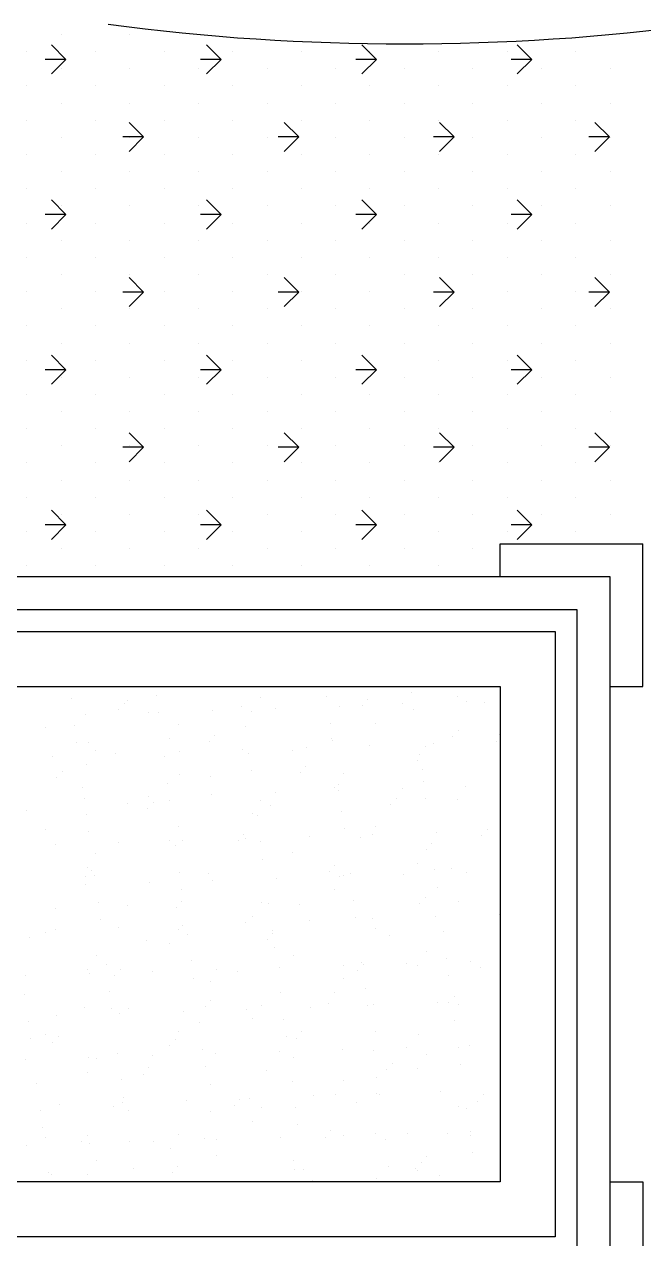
# Model space of a CAD drawing. Header units: inches. Extents: x 10.1 to 52.6, y 12.1 to 36.9.
# Drawn here: x 40.168 to 40.732, y 24.965 to 26.072 of the extents above; entities that cross this region are included whole.
import ezdxf

# ---------------------------------------------------------------- set-up
doc = ezdxf.new("R2010")
doc.units = ezdxf.units.IN
doc.header["$MEASUREMENT"] = 0
doc.layers.add('02', color=2, linetype='Continuous')
doc.layers.add('4', color=4, linetype='Continuous')

msp = doc.modelspace()

# ---------------------------------------------------------------- linework, layer by layer
at = {"layer": '02'}
for p, q in [((40.2015, 26.0629), (40.2015, 26.0629)), ((40.264, 26.0629), (40.264, 26.0629)), ((40.3265, 26.0629), (40.3265, 26.0629)), ((40.1702, 26.0473), (40.1702, 26.0473)), ((40.2058, 26.0402), (40.1926, 26.0534)), ((40.2327, 26.0473), (40.2327, 26.0473)), ((40.2952, 26.0473), (40.2952, 26.0473)), ((40.3472, 26.0402), (40.334, 26.0534)), ((40.3577, 26.0473), (40.3577, 26.0473)), ((40.4202, 26.0473), (40.4202, 26.0473)), ((40.4887, 26.0402), (40.4754, 26.0534)), ((40.4827, 26.0473), (40.4827, 26.0473)), ((40.5452, 26.0473), (40.5452, 26.0473)), ((40.6077, 26.0473), (40.6077, 26.0473)), ((40.6301, 26.0402), (40.6168, 26.0534)), ((40.6702, 26.0473), (40.6702, 26.0473)), ((40.2058, 26.0402), (40.1871, 26.0402)), ((40.2058, 26.0402), (40.1926, 26.0269)), ((40.3472, 26.0402), (40.3285, 26.0402)), ((40.3472, 26.0402), (40.334, 26.0269)), ((40.4887, 26.0402), (40.4699, 26.0402)), ((40.4887, 26.0402), (40.4754, 26.0269)), ((40.6301, 26.0402), (40.6113, 26.0402)), ((40.6301, 26.0402), (40.6168, 26.0269)), ((40.2015, 26.0316), (40.2015, 26.0316)), ((40.264, 26.0316), (40.264, 26.0316)), ((40.3265, 26.0316), (40.3265, 26.0316)), ((40.389, 26.0316), (40.389, 26.0316)), ((40.4515, 26.0316), (40.4515, 26.0316)), ((40.514, 26.0316), (40.514, 26.0316)), ((40.5765, 26.0316), (40.5765, 26.0316)), ((40.639, 26.0316), (40.639, 26.0316)), ((40.7015, 26.0316), (40.7015, 26.0316)), ((40.1702, 26.016), (40.1702, 26.016)), ((40.2327, 26.016), (40.2327, 26.016)), ((40.2952, 26.016), (40.2952, 26.016)), ((40.3577, 26.016), (40.3577, 26.016)), ((40.4202, 26.016), (40.4202, 26.016)), ((40.4827, 26.016), (40.4827, 26.016)), ((40.5452, 26.016), (40.5452, 26.016)), ((40.6077, 26.016), (40.6077, 26.016)), ((40.6702, 26.016), (40.6702, 26.016)), ((40.2015, 26.0004), (40.2015, 26.0004)), ((40.264, 26.0004), (40.264, 26.0004)), ((40.3265, 26.0004), (40.3265, 26.0004)), ((40.389, 26.0004), (40.389, 26.0004)), ((40.4515, 26.0004), (40.4515, 26.0004)), ((40.514, 26.0004), (40.514, 26.0004)), ((40.5765, 26.0004), (40.5765, 26.0004)), ((40.639, 26.0004), (40.639, 26.0004)), ((40.7015, 26.0004), (40.7015, 26.0004)), ((40.1702, 25.9848), (40.1702, 25.9848)), ((40.2327, 25.9848), (40.2327, 25.9848)), ((40.2765, 25.9695), (40.2633, 25.9827)), ((40.2952, 25.9848), (40.2952, 25.9848)), ((40.3577, 25.9848), (40.3577, 25.9848)), ((40.4179, 25.9695), (40.4047, 25.9827)), ((40.4202, 25.9848), (40.4202, 25.9848)), ((40.4827, 25.9848), (40.4827, 25.9848)), ((40.5452, 25.9848), (40.5452, 25.9848)), ((40.5594, 25.9695), (40.5461, 25.9827)), ((40.6077, 25.9848), (40.6077, 25.9848)), ((40.6702, 25.9848), (40.6702, 25.9848)), ((40.7008, 25.9695), (40.6875, 25.9827)), ((40.2015, 25.9691), (40.2015, 25.9691)), ((40.2765, 25.9695), (40.2578, 25.9695)), ((40.2765, 25.9695), (40.2633, 25.9562)), ((40.264, 25.9691), (40.264, 25.9691)), ((40.3265, 25.9691), (40.3265, 25.9691)), ((40.389, 25.9691), (40.389, 25.9691)), ((40.4179, 25.9695), (40.3992, 25.9695)), ((40.4179, 25.9695), (40.4047, 25.9562)), ((40.4515, 25.9691), (40.4515, 25.9691)), ((40.514, 25.9691), (40.514, 25.9691)), ((40.5594, 25.9695), (40.5406, 25.9695)), ((40.5594, 25.9695), (40.5461, 25.9562)), ((40.5765, 25.9691), (40.5765, 25.9691)), ((40.639, 25.9691), (40.639, 25.9691)), ((40.7008, 25.9695), (40.682, 25.9695)), ((40.7008, 25.9695), (40.6875, 25.9562)), ((40.7015, 25.9691), (40.7015, 25.9691)), ((40.1702, 25.9535), (40.1702, 25.9535)), ((40.2327, 25.9535), (40.2327, 25.9535)), ((40.2952, 25.9535), (40.2952, 25.9535)), ((40.3577, 25.9535), (40.3577, 25.9535)), ((40.4202, 25.9535), (40.4202, 25.9535)), ((40.4827, 25.9535), (40.4827, 25.9535)), ((40.5452, 25.9535), (40.5452, 25.9535)), ((40.6077, 25.9535), (40.6077, 25.9535)), ((40.6702, 25.9535), (40.6702, 25.9535)), ((40.2015, 25.9379), (40.2015, 25.9379)), ((40.264, 25.9379), (40.264, 25.9379)), ((40.3265, 25.9379), (40.3265, 25.9379)), ((40.389, 25.9379), (40.389, 25.9379)), ((40.4515, 25.9379), (40.4515, 25.9379)), ((40.514, 25.9379), (40.514, 25.9379)), ((40.5765, 25.9379), (40.5765, 25.9379)), ((40.639, 25.9379), (40.639, 25.9379)), ((40.7015, 25.9379), (40.7015, 25.9379)), ((40.1702, 25.9223), (40.1702, 25.9223)), ((40.2058, 25.8988), (40.1926, 25.912)), ((40.2327, 25.9223), (40.2327, 25.9223)), ((40.2952, 25.9223), (40.2952, 25.9223)), ((40.3472, 25.8988), (40.334, 25.912)), ((40.3577, 25.9223), (40.3577, 25.9223)), ((40.4202, 25.9223), (40.4202, 25.9223)), ((40.4887, 25.8988), (40.4754, 25.912)), ((40.4827, 25.9223), (40.4827, 25.9223)), ((40.5452, 25.9223), (40.5452, 25.9223)), ((40.6077, 25.9223), (40.6077, 25.9223)), ((40.6301, 25.8988), (40.6168, 25.912)), ((40.6702, 25.9223), (40.6702, 25.9223)), ((40.2015, 25.9066), (40.2015, 25.9066)), ((40.264, 25.9066), (40.264, 25.9066)), ((40.3265, 25.9066), (40.3265, 25.9066)), ((40.389, 25.9066), (40.389, 25.9066)), ((40.4515, 25.9066), (40.4515, 25.9066)), ((40.514, 25.9066), (40.514, 25.9066)), ((40.5765, 25.9066), (40.5765, 25.9066)), ((40.639, 25.9066), (40.639, 25.9066)), ((40.7015, 25.9066), (40.7015, 25.9066)), ((40.1702, 25.891), (40.1702, 25.891)), ((40.2058, 25.8988), (40.1871, 25.8988)), ((40.2058, 25.8988), (40.1926, 25.8855)), ((40.2327, 25.891), (40.2327, 25.891)), ((40.2952, 25.891), (40.2952, 25.891)), ((40.3472, 25.8988), (40.3285, 25.8988)), ((40.3472, 25.8988), (40.334, 25.8855)), ((40.3577, 25.891), (40.3577, 25.891)), ((40.4202, 25.891), (40.4202, 25.891)), ((40.4887, 25.8988), (40.4699, 25.8988)), ((40.4887, 25.8988), (40.4754, 25.8855)), ((40.4827, 25.891), (40.4827, 25.891)), ((40.5452, 25.891), (40.5452, 25.891)), ((40.6077, 25.891), (40.6077, 25.891)), ((40.6301, 25.8988), (40.6113, 25.8988)), ((40.6301, 25.8988), (40.6168, 25.8855)), ((40.6702, 25.891), (40.6702, 25.891)), ((40.2015, 25.8754), (40.2015, 25.8754)), ((40.264, 25.8754), (40.264, 25.8754)), ((40.3265, 25.8754), (40.3265, 25.8754)), ((40.389, 25.8754), (40.389, 25.8754)), ((40.4515, 25.8754), (40.4515, 25.8754)), ((40.514, 25.8754), (40.514, 25.8754)), ((40.5765, 25.8754), (40.5765, 25.8754)), ((40.639, 25.8754), (40.639, 25.8754)), ((40.7015, 25.8754), (40.7015, 25.8754)), ((40.1702, 25.8598), (40.1702, 25.8598)), ((40.2327, 25.8598), (40.2327, 25.8598)), ((40.2952, 25.8598), (40.2952, 25.8598)), ((40.3577, 25.8598), (40.3577, 25.8598)), ((40.4202, 25.8598), (40.4202, 25.8598)), ((40.4827, 25.8598), (40.4827, 25.8598)), ((40.5452, 25.8598), (40.5452, 25.8598)), ((40.6077, 25.8598), (40.6077, 25.8598)), ((40.6702, 25.8598), (40.6702, 25.8598)), ((40.2015, 25.8441), (40.2015, 25.8441)), ((40.2765, 25.828), (40.2633, 25.8413)), ((40.264, 25.8441), (40.264, 25.8441)), ((40.3265, 25.8441), (40.3265, 25.8441)), ((40.389, 25.8441), (40.389, 25.8441)), ((40.4179, 25.828), (40.4047, 25.8413)), ((40.4515, 25.8441), (40.4515, 25.8441)), ((40.514, 25.8441), (40.514, 25.8441)), ((40.5594, 25.828), (40.5461, 25.8413)), ((40.5765, 25.8441), (40.5765, 25.8441)), ((40.639, 25.8441), (40.639, 25.8441)), ((40.7008, 25.828), (40.6875, 25.8413)), ((40.7015, 25.8441), (40.7015, 25.8441)), ((40.1702, 25.8285), (40.1702, 25.8285)), ((40.2327, 25.8285), (40.2327, 25.8285)), ((40.2765, 25.828), (40.2578, 25.828)), ((40.2765, 25.828), (40.2633, 25.8148)), ((40.2952, 25.8285), (40.2952, 25.8285)), ((40.3577, 25.8285), (40.3577, 25.8285)), ((40.4179, 25.828), (40.3992, 25.828)), ((40.4179, 25.828), (40.4047, 25.8148)), ((40.4202, 25.8285), (40.4202, 25.8285)), ((40.4827, 25.8285), (40.4827, 25.8285)), ((40.5594, 25.828), (40.5406, 25.828)), ((40.5452, 25.8285), (40.5452, 25.8285)), ((40.5594, 25.828), (40.5461, 25.8148)), ((40.6077, 25.8285), (40.6077, 25.8285)), ((40.6702, 25.8285), (40.6702, 25.8285)), ((40.7008, 25.828), (40.682, 25.828)), ((40.7008, 25.828), (40.6875, 25.8148)), ((40.2015, 25.8129), (40.2015, 25.8129)), ((40.264, 25.8129), (40.264, 25.8129)), ((40.3265, 25.8129), (40.3265, 25.8129)), ((40.389, 25.8129), (40.389, 25.8129)), ((40.4515, 25.8129), (40.4515, 25.8129)), ((40.514, 25.8129), (40.514, 25.8129)), ((40.5765, 25.8129), (40.5765, 25.8129)), ((40.639, 25.8129), (40.639, 25.8129)), ((40.7015, 25.8129), (40.7015, 25.8129)), ((40.1702, 25.7973), (40.1702, 25.7973)), ((40.2327, 25.7973), (40.2327, 25.7973)), ((40.2952, 25.7973), (40.2952, 25.7973)), ((40.3577, 25.7973), (40.3577, 25.7973)), ((40.4202, 25.7973), (40.4202, 25.7973)), ((40.4827, 25.7973), (40.4827, 25.7973)), ((40.5452, 25.7973), (40.5452, 25.7973)), ((40.6077, 25.7973), (40.6077, 25.7973)), ((40.6702, 25.7973), (40.6702, 25.7973)), ((40.2015, 25.7816), (40.2015, 25.7816)), ((40.264, 25.7816), (40.264, 25.7816)), ((40.3265, 25.7816), (40.3265, 25.7816)), ((40.389, 25.7816), (40.389, 25.7816)), ((40.4515, 25.7816), (40.4515, 25.7816)), ((40.514, 25.7816), (40.514, 25.7816)), ((40.5765, 25.7816), (40.5765, 25.7816)), ((40.639, 25.7816), (40.639, 25.7816)), ((40.7015, 25.7816), (40.7015, 25.7816)), ((40.2058, 25.7573), (40.1926, 25.7706)), ((40.3472, 25.7573), (40.334, 25.7706)), ((40.4887, 25.7573), (40.4754, 25.7706)), ((40.6301, 25.7573), (40.6168, 25.7706)), ((40.1702, 25.766), (40.1702, 25.766)), ((40.2058, 25.7573), (40.1871, 25.7573)), ((40.2058, 25.7573), (40.1926, 25.7441)), ((40.2327, 25.766), (40.2327, 25.766)), ((40.2952, 25.766), (40.2952, 25.766)), ((40.3472, 25.7573), (40.3285, 25.7573)), ((40.3472, 25.7573), (40.334, 25.7441)), ((40.3577, 25.766), (40.3577, 25.766)), ((40.4202, 25.766), (40.4202, 25.766)), ((40.4887, 25.7573), (40.4699, 25.7573)), ((40.4887, 25.7573), (40.4754, 25.7441)), ((40.4827, 25.766), (40.4827, 25.766)), ((40.5452, 25.766), (40.5452, 25.766)), ((40.6077, 25.766), (40.6077, 25.766)), ((40.6301, 25.7573), (40.6113, 25.7573)), ((40.6301, 25.7573), (40.6168, 25.7441)), ((40.6702, 25.766), (40.6702, 25.766)), ((40.2015, 25.7504), (40.2015, 25.7504)), ((40.264, 25.7504), (40.264, 25.7504)), ((40.3265, 25.7504), (40.3265, 25.7504)), ((40.389, 25.7504), (40.389, 25.7504)), ((40.4515, 25.7504), (40.4515, 25.7504)), ((40.514, 25.7504), (40.514, 25.7504)), ((40.5765, 25.7504), (40.5765, 25.7504)), ((40.639, 25.7504), (40.639, 25.7504)), ((40.7015, 25.7504), (40.7015, 25.7504)), ((40.1702, 25.7348), (40.1702, 25.7348)), ((40.2327, 25.7348), (40.2327, 25.7348)), ((40.2952, 25.7348), (40.2952, 25.7348)), ((40.3577, 25.7348), (40.3577, 25.7348)), ((40.4202, 25.7348), (40.4202, 25.7348)), ((40.4827, 25.7348), (40.4827, 25.7348)), ((40.5452, 25.7348), (40.5452, 25.7348)), ((40.6077, 25.7348), (40.6077, 25.7348)), ((40.6702, 25.7348), (40.6702, 25.7348)), ((40.2015, 25.7191), (40.2015, 25.7191)), ((40.264, 25.7191), (40.264, 25.7191)), ((40.3265, 25.7191), (40.3265, 25.7191)), ((40.389, 25.7191), (40.389, 25.7191)), ((40.4515, 25.7191), (40.4515, 25.7191)), ((40.514, 25.7191), (40.514, 25.7191)), ((40.5765, 25.7191), (40.5765, 25.7191)), ((40.639, 25.7191), (40.639, 25.7191)), ((40.7015, 25.7191), (40.7015, 25.7191)), ((40.1702, 25.7035), (40.1702, 25.7035)), ((40.2327, 25.7035), (40.2327, 25.7035)), ((40.2952, 25.7035), (40.2952, 25.7035)), ((40.3577, 25.7035), (40.3577, 25.7035)), ((40.4202, 25.7035), (40.4202, 25.7035)), ((40.4827, 25.7035), (40.4827, 25.7035)), ((40.5452, 25.7035), (40.5452, 25.7035)), ((40.6077, 25.7035), (40.6077, 25.7035)), ((40.6702, 25.7035), (40.6702, 25.7035)), ((40.2765, 25.6866), (40.2633, 25.6999)), ((40.4179, 25.6866), (40.4047, 25.6999)), ((40.5594, 25.6866), (40.5461, 25.6999)), ((40.7008, 25.6866), (40.6875, 25.6999)), ((40.2015, 25.6879), (40.2015, 25.6879)), ((40.2765, 25.6866), (40.2578, 25.6866)), ((40.2765, 25.6866), (40.2633, 25.6734)), ((40.264, 25.6879), (40.264, 25.6879)), ((40.3265, 25.6879), (40.3265, 25.6879)), ((40.389, 25.6879), (40.389, 25.6879)), ((40.4179, 25.6866), (40.3992, 25.6866)), ((40.4179, 25.6866), (40.4047, 25.6734)), ((40.4515, 25.6879), (40.4515, 25.6879)), ((40.514, 25.6879), (40.514, 25.6879)), ((40.5594, 25.6866), (40.5406, 25.6866)), ((40.5594, 25.6866), (40.5461, 25.6734)), ((40.5765, 25.6879), (40.5765, 25.6879)), ((40.639, 25.6879), (40.639, 25.6879)), ((40.7008, 25.6866), (40.682, 25.6866)), ((40.7008, 25.6866), (40.6875, 25.6734)), ((40.7015, 25.6879), (40.7015, 25.6879)), ((40.1702, 25.6723), (40.1702, 25.6723)), ((40.2327, 25.6723), (40.2327, 25.6723)), ((40.2952, 25.6723), (40.2952, 25.6723)), ((40.3577, 25.6723), (40.3577, 25.6723)), ((40.4202, 25.6723), (40.4202, 25.6723)), ((40.4827, 25.6723), (40.4827, 25.6723)), ((40.5452, 25.6723), (40.5452, 25.6723)), ((40.6077, 25.6723), (40.6077, 25.6723)), ((40.6702, 25.6723), (40.6702, 25.6723)), ((40.2015, 25.6566), (40.2015, 25.6566)), ((40.264, 25.6566), (40.264, 25.6566)), ((40.3265, 25.6566), (40.3265, 25.6566)), ((40.389, 25.6566), (40.389, 25.6566)), ((40.4515, 25.6566), (40.4515, 25.6566)), ((40.514, 25.6566), (40.514, 25.6566)), ((40.5765, 25.6566), (40.5765, 25.6566)), ((40.639, 25.6566), (40.639, 25.6566)), ((40.7015, 25.6566), (40.7015, 25.6566)), ((40.1702, 25.641), (40.1702, 25.641)), ((40.2327, 25.641), (40.2327, 25.641)), ((40.2952, 25.641), (40.2952, 25.641)), ((40.3577, 25.641), (40.3577, 25.641)), ((40.4202, 25.641), (40.4202, 25.641)), ((40.4827, 25.641), (40.4827, 25.641)), ((40.5452, 25.641), (40.5452, 25.641)), ((40.6077, 25.641), (40.6077, 25.641)), ((40.6702, 25.641), (40.6702, 25.641)), ((40.2058, 25.6159), (40.1926, 25.6292)), ((40.2015, 25.6254), (40.2015, 25.6254)), ((40.264, 25.6254), (40.264, 25.6254)), ((40.3265, 25.6254), (40.3265, 25.6254)), ((40.3472, 25.6159), (40.334, 25.6292)), ((40.389, 25.6254), (40.389, 25.6254)), ((40.4515, 25.6254), (40.4515, 25.6254)), ((40.4887, 25.6159), (40.4754, 25.6292)), ((40.514, 25.6254), (40.514, 25.6254)), ((40.5765, 25.6254), (40.5765, 25.6254)), ((40.6301, 25.6159), (40.6168, 25.6292)), ((40.639, 25.6254), (40.639, 25.6254)), ((40.7015, 25.6254), (40.7015, 25.6254)), ((40.2058, 25.6159), (40.1871, 25.6159)), ((40.2058, 25.6159), (40.1926, 25.6027)), ((40.3472, 25.6159), (40.3285, 25.6159)), ((40.3472, 25.6159), (40.334, 25.6027)), ((40.4887, 25.6159), (40.4699, 25.6159)), ((40.4887, 25.6159), (40.4754, 25.6027)), ((40.6301, 25.6159), (40.6113, 25.6159)), ((40.6301, 25.6159), (40.6168, 25.6027)), ((40.1702, 25.6098), (40.1702, 25.6098)), ((40.2327, 25.6098), (40.2327, 25.6098)), ((40.2952, 25.6098), (40.2952, 25.6098)), ((40.3577, 25.6098), (40.3577, 25.6098)), ((40.4202, 25.6098), (40.4202, 25.6098)), ((40.4827, 25.6098), (40.4827, 25.6098)), ((40.5452, 25.6098), (40.5452, 25.6098)), ((40.6077, 25.6098), (40.6077, 25.6098)), ((40.6702, 25.6098), (40.6702, 25.6098)), ((40.2015, 25.5941), (40.2015, 25.5941)), ((40.264, 25.5941), (40.264, 25.5941)), ((40.3265, 25.5941), (40.3265, 25.5941)), ((40.389, 25.5941), (40.389, 25.5941)), ((40.4515, 25.5941), (40.4515, 25.5941)), ((40.514, 25.5941), (40.514, 25.5941)), ((40.5765, 25.5941), (40.5765, 25.5941)), ((40.1702, 25.5785), (40.1702, 25.5785)), ((40.2327, 25.5785), (40.2327, 25.5785)), ((40.2952, 25.5785), (40.2952, 25.5785)), ((40.3577, 25.5785), (40.3577, 25.5785)), ((40.4202, 25.5785), (40.4202, 25.5785)), ((40.4827, 25.5785), (40.4827, 25.5785)), ((40.5452, 25.5785), (40.5452, 25.5785)), ((39.7025, 25.5387), (40.6712, 25.5387)), ((40.6712, 25.5387), (40.6712, 24.947)), ((39.7225, 25.5187), (40.6512, 25.5187)), ((40.6512, 25.5187), (40.6512, 24.967)), ((39.7725, 25.4687), (40.6012, 25.4687)), ((40.2879, 25.4607), (40.2879, 25.4607)), ((40.3832, 25.4585), (40.3832, 25.4585)), ((40.4434, 25.4597), (40.4434, 25.4597)), ((40.5206, 25.463), (40.5206, 25.463)), ((40.5626, 25.4591), (40.5626, 25.4591)), ((40.6012, 25.4687), (40.6012, 25.017)), ((40.2106, 25.4575), (40.2106, 25.4575)), ((40.2538, 25.4474), (40.2538, 25.4474)), ((40.2589, 25.4529), (40.2589, 25.4529)), ((40.262, 25.4556), (40.262, 25.4556)), ((40.3391, 25.447), (40.3391, 25.447)), ((40.3655, 25.4503), (40.3655, 25.4503)), ((40.3969, 25.4489), (40.3969, 25.4489)), ((40.4547, 25.4508), (40.4547, 25.4508)), ((40.4755, 25.4515), (40.4755, 25.4515)), ((40.4806, 25.457), (40.4806, 25.457)), ((40.5125, 25.4527), (40.5125, 25.4527)), ((40.5227, 25.4473), (40.5227, 25.4473)), ((40.5703, 25.4546), (40.5703, 25.4546)), ((40.5872, 25.4544), (40.5872, 25.4544)), ((40.2235, 25.4433), (40.2235, 25.4433)), ((40.2813, 25.4451), (40.2813, 25.4451)), ((40.2899, 25.4451), (40.2899, 25.4451)), ((40.3751, 25.4459), (40.3751, 25.4459)), ((40.7015, 25.4379), (40.7015, 25.4379)), ((40.1869, 25.4314), (40.1869, 25.4314)), ((40.2138, 25.4331), (40.2138, 25.4331)), ((40.3081, 25.4343), (40.3081, 25.4343)), ((40.3693, 25.432), (40.3693, 25.432)), ((40.4466, 25.4353), (40.4466, 25.4353)), ((40.4875, 25.4349), (40.4875, 25.4349)), ((40.5632, 25.4283), (40.5632, 25.4283)), ((40.6007, 25.4251), (40.6007, 25.4251)), ((40.2159, 25.4175), (40.2159, 25.4175)), ((40.2264, 25.4175), (40.2264, 25.4175)), ((40.3, 25.4216), (40.3, 25.4216)), ((40.3365, 25.4187), (40.3365, 25.4187)), ((40.3415, 25.4242), (40.3415, 25.4242)), ((40.4481, 25.4216), (40.4481, 25.4216)), ((40.4486, 25.4197), (40.4486, 25.4197)), ((40.4824, 25.4146), (40.4824, 25.4146)), ((40.5336, 25.4136), (40.5336, 25.4136)), ((40.5403, 25.4165), (40.5403, 25.4165)), ((40.5582, 25.4228), (40.5582, 25.4228)), ((40.5981, 25.4184), (40.5981, 25.4184)), ((40.1934, 25.4052), (40.1934, 25.4052)), ((40.233, 25.4101), (40.233, 25.4101)), ((40.2512, 25.4071), (40.2512, 25.4071)), ((40.2953, 25.4044), (40.2953, 25.4044)), ((40.309, 25.409), (40.309, 25.409)), ((40.3668, 25.4109), (40.3668, 25.4109)), ((40.3725, 25.4076), (40.3725, 25.4076)), ((40.4124, 25.4106), (40.4124, 25.4106)), ((40.4246, 25.4127), (40.4246, 25.4127)), ((40.528, 25.4066), (40.528, 25.4066)), ((40.7015, 25.4066), (40.7015, 25.4066)), ((40.2025, 25.3914), (40.2025, 25.3914)), ((40.2249, 25.3974), (40.2249, 25.3974)), ((40.3746, 25.392), (40.3746, 25.392)), ((40.4242, 25.3955), (40.4242, 25.3955)), ((40.5256, 25.4009), (40.5256, 25.4009)), ((40.5308, 25.3929), (40.5308, 25.3929)), ((40.1975, 25.3859), (40.1975, 25.3859)), ((40.3091, 25.3888), (40.3091, 25.3888)), ((40.3373, 25.3864), (40.3373, 25.3864)), ((40.4192, 25.39), (40.4192, 25.39)), ((40.4585, 25.3893), (40.4585, 25.3893)), ((40.5312, 25.3822), (40.5312, 25.3822)), ((40.2213, 25.3767), (40.2213, 25.3767)), ((40.2985, 25.38), (40.2985, 25.38)), ((40.3387, 25.3703), (40.3387, 25.3703)), ((40.3965, 25.3722), (40.3965, 25.3722)), ((40.4504, 25.3767), (40.4504, 25.3767)), ((40.454, 25.3789), (40.454, 25.3789)), ((40.4543, 25.3741), (40.4543, 25.3741)), ((40.5121, 25.376), (40.5121, 25.376)), ((40.5699, 25.3778), (40.5699, 25.3778)), ((40.7015, 25.3754), (40.7015, 25.3754)), ((40.2231, 25.3665), (40.2231, 25.3665)), ((40.2621, 25.3622), (40.2621, 25.3622)), ((40.2809, 25.3684), (40.2809, 25.3684)), ((40.2852, 25.3627), (40.2852, 25.3627)), ((40.3006, 25.3644), (40.3006, 25.3644)), ((40.3834, 25.3651), (40.3834, 25.3651)), ((40.3918, 25.3601), (40.3918, 25.3601)), ((40.5018, 25.3613), (40.5018, 25.3613)), ((40.5069, 25.3668), (40.5069, 25.3668)), ((40.5333, 25.3666), (40.5333, 25.3666)), ((40.5628, 25.3657), (40.5628, 25.3657)), ((40.1701, 25.356), (40.1701, 25.356)), ((40.2245, 25.3523), (40.2245, 25.3523)), ((40.2801, 25.3572), (40.2801, 25.3572)), ((40.3753, 25.3524), (40.3753, 25.3524)), ((40.38, 25.3513), (40.38, 25.3513)), ((40.4572, 25.3545), (40.4572, 25.3545)), ((40.187, 25.338), (40.187, 25.338)), ((40.2265, 25.3367), (40.2265, 25.3367)), ((40.3083, 25.3409), (40.3083, 25.3409)), ((40.4593, 25.3389), (40.4593, 25.3389)), ((40.4877, 25.3414), (40.4877, 25.3414)), ((40.5896, 25.3381), (40.5896, 25.3381)), ((40.601, 25.3374), (40.601, 25.3374)), ((40.7015, 25.3441), (40.7015, 25.3441)), ((40.2541, 25.326), (40.2541, 25.326)), ((40.3002, 25.3282), (40.3002, 25.3282)), ((40.312, 25.3279), (40.312, 25.3279)), ((40.3628, 25.3285), (40.3628, 25.3285)), ((40.3679, 25.334), (40.3679, 25.334)), ((40.3698, 25.3298), (40.3698, 25.3298)), ((40.3832, 25.3269), (40.3832, 25.3269)), ((40.4276, 25.3317), (40.4276, 25.3317)), ((40.4745, 25.3314), (40.4745, 25.3314)), ((40.4854, 25.3336), (40.4854, 25.3336)), ((40.5387, 25.3258), (40.5387, 25.3258)), ((40.5432, 25.3355), (40.5432, 25.3355)), ((40.5845, 25.3326), (40.5845, 25.3326)), ((40.6009, 25.3317), (40.6009, 25.3317)), ((40.1963, 25.3242), (40.1963, 25.3242)), ((40.2331, 25.3166), (40.2331, 25.3166)), ((40.3059, 25.3236), (40.3059, 25.3236)), ((40.4126, 25.3172), (40.4126, 25.3172)), ((40.5338, 25.3201), (40.5338, 25.3201)), ((40.2251, 25.304), (40.2251, 25.304)), ((40.3852, 25.3113), (40.3852, 25.3113)), ((40.4505, 25.3053), (40.4505, 25.3053)), ((40.5257, 25.3075), (40.5257, 25.3075)), ((40.5571, 25.3027), (40.5571, 25.3027)), ((40.7015, 25.3129), (40.7015, 25.3129)), ((40.2238, 25.2957), (40.2238, 25.2957)), ((40.2289, 25.3012), (40.2289, 25.3012)), ((40.2319, 25.296), (40.2319, 25.296)), ((40.3091, 25.2992), (40.3091, 25.2992)), ((40.3354, 25.2986), (40.3354, 25.2986)), ((40.3397, 25.2918), (40.3397, 25.2918)), ((40.3975, 25.2937), (40.3975, 25.2937)), ((40.4455, 25.2998), (40.4455, 25.2998)), ((40.4553, 25.2955), (40.4553, 25.2955)), ((40.4587, 25.2959), (40.4587, 25.2959)), ((40.4646, 25.2982), (40.4646, 25.2982)), ((40.5131, 25.2974), (40.5131, 25.2974)), ((40.5419, 25.3015), (40.5419, 25.3015)), ((40.5709, 25.2993), (40.5709, 25.2993)), ((40.2241, 25.288), (40.2241, 25.288)), ((40.2819, 25.2899), (40.2819, 25.2899)), ((40.3112, 25.2836), (40.3112, 25.2836)), ((40.4506, 25.2833), (40.4506, 25.2833)), ((40.5439, 25.2858), (40.5439, 25.2858)), ((40.7015, 25.2816), (40.7015, 25.2816)), ((40.2351, 25.2716), (40.2351, 25.2716)), ((40.3115, 25.2725), (40.3115, 25.2725)), ((40.3835, 25.2717), (40.3835, 25.2717)), ((40.3906, 25.2705), (40.3906, 25.2705)), ((40.4181, 25.2699), (40.4181, 25.2699)), ((40.4678, 25.2738), (40.4678, 25.2738)), ((40.5282, 25.2711), (40.5282, 25.2711)), ((40.5332, 25.2766), (40.5332, 25.2766)), ((40.563, 25.2722), (40.563, 25.2722)), ((40.1964, 25.2658), (40.1964, 25.2658)), ((40.2623, 25.2688), (40.2623, 25.2688)), ((40.3065, 25.267), (40.3065, 25.267)), ((40.3755, 25.259), (40.3755, 25.259)), ((40.5428, 25.2588), (40.5428, 25.2588)), ((40.6006, 25.2606), (40.6006, 25.2606)), ((40.196, 25.2474), (40.196, 25.2474)), ((40.2372, 25.256), (40.2372, 25.256)), ((40.2538, 25.2493), (40.2538, 25.2493)), ((40.3084, 25.2474), (40.3084, 25.2474)), ((40.3116, 25.2512), (40.3116, 25.2512)), ((40.3694, 25.2531), (40.3694, 25.2531)), ((40.4272, 25.255), (40.4272, 25.255)), ((40.4699, 25.2582), (40.4699, 25.2582)), ((40.485, 25.2569), (40.485, 25.2569)), ((40.4879, 25.248), (40.4879, 25.248)), ((40.7015, 25.2504), (40.7015, 25.2504)), ((40.1725, 25.2397), (40.1725, 25.2397)), ((40.1872, 25.2445), (40.1872, 25.2445)), ((40.2791, 25.2371), (40.2791, 25.2371)), ((40.3166, 25.2429), (40.3166, 25.2429)), ((40.3891, 25.2383), (40.3891, 25.2383)), ((40.3938, 25.2461), (40.3938, 25.2461)), ((40.3942, 25.2438), (40.3942, 25.2438)), ((40.5008, 25.2412), (40.5008, 25.2412)), ((40.5493, 25.2451), (40.5493, 25.2451)), ((40.601, 25.2383), (40.601, 25.2383)), ((40.3004, 25.2348), (40.3004, 25.2348)), ((40.3959, 25.2305), (40.3959, 25.2305)), ((40.534, 25.2267), (40.534, 25.2267)), ((40.2333, 25.2232), (40.2333, 25.2232)), ((40.2425, 25.2152), (40.2425, 25.2152)), ((40.3198, 25.2185), (40.3198, 25.2185)), ((40.4127, 25.2238), (40.4127, 25.2238)), ((40.4582, 25.2145), (40.4582, 25.2145)), ((40.4753, 25.2174), (40.4753, 25.2174)), ((40.4769, 25.2151), (40.4769, 25.2151)), ((40.516, 25.2164), (40.516, 25.2164)), ((40.5525, 25.2207), (40.5525, 25.2207)), ((40.5739, 25.2183), (40.5739, 25.2183)), ((40.7015, 25.2191), (40.7015, 25.2191)), ((40.1692, 25.2051), (40.1692, 25.2051)), ((40.2252, 25.2106), (40.2252, 25.2106)), ((40.227, 25.207), (40.227, 25.207)), ((40.2501, 25.2055), (40.2501, 25.2055)), ((40.2552, 25.2111), (40.2552, 25.2111)), ((40.2848, 25.2088), (40.2848, 25.2088)), ((40.3426, 25.2107), (40.3426, 25.2107)), ((40.3618, 25.2085), (40.3618, 25.2085)), ((40.4004, 25.2126), (40.4004, 25.2126)), ((40.4718, 25.2096), (40.4718, 25.2096)), ((40.5259, 25.2141), (40.5259, 25.2141)), ((40.5546, 25.2051), (40.5546, 25.2051)), ((40.5835, 25.2126), (40.5835, 25.2126)), ((40.3218, 25.2029), (40.3218, 25.2029)), ((40.3376, 25.1996), (40.3376, 25.1996)), ((40.4588, 25.2025), (40.4588, 25.2025)), ((40.4785, 25.193), (40.4785, 25.193)), ((40.1685, 25.1875), (40.1685, 25.1875)), ((40.2457, 25.1908), (40.2457, 25.1908)), ((40.3379, 25.1824), (40.3379, 25.1824)), ((40.4012, 25.1898), (40.4012, 25.1898)), ((40.4508, 25.1898), (40.4508, 25.1898)), ((40.5596, 25.1865), (40.5596, 25.1865)), ((40.7015, 25.1879), (40.7015, 25.1879)), ((40.2228, 25.1757), (40.2228, 25.1757)), ((40.2478, 25.1752), (40.2478, 25.1752)), ((40.2548, 25.1708), (40.2548, 25.1708)), ((40.2625, 25.1753), (40.2625, 25.1753)), ((40.3126, 25.1727), (40.3126, 25.1727)), ((40.3328, 25.1768), (40.3328, 25.1768)), ((40.3704, 25.1746), (40.3704, 25.1746)), ((40.3837, 25.1782), (40.3837, 25.1782)), ((40.4282, 25.1764), (40.4282, 25.1764)), ((40.4445, 25.1798), (40.4445, 25.1798)), ((40.4805, 25.1774), (40.4805, 25.1774)), ((40.486, 25.1783), (40.486, 25.1783)), ((40.5438, 25.1802), (40.5438, 25.1802)), ((40.5545, 25.1809), (40.5545, 25.1809)), ((40.5631, 25.1788), (40.5631, 25.1788)), ((40.1717, 25.1632), (40.1717, 25.1632)), ((40.197, 25.1689), (40.197, 25.1689)), ((40.3272, 25.1621), (40.3272, 25.1621)), ((40.3757, 25.1656), (40.3757, 25.1656)), ((40.4044, 25.1654), (40.4044, 25.1654)), ((40.5599, 25.1643), (40.5599, 25.1643)), ((40.1874, 25.1511), (40.1874, 25.1511)), ((40.1988, 25.1496), (40.1988, 25.1496)), ((40.3086, 25.154), (40.3086, 25.154)), ((40.4065, 25.1498), (40.4065, 25.1498)), ((40.4155, 25.1481), (40.4155, 25.1481)), ((40.4205, 25.1537), (40.4205, 25.1537)), ((40.488, 25.1546), (40.488, 25.1546)), ((40.5271, 25.1511), (40.5271, 25.1511)), ((40.7015, 25.1566), (40.7015, 25.1566)), ((40.1738, 25.1475), (40.1738, 25.1475)), ((40.1938, 25.144), (40.1938, 25.144)), ((40.3005, 25.1414), (40.3005, 25.1414)), ((40.3054, 25.147), (40.3054, 25.147)), ((40.3304, 25.1377), (40.3304, 25.1377)), ((40.4579, 25.1378), (40.4579, 25.1378)), ((40.4859, 25.1367), (40.4859, 25.1367)), ((40.5157, 25.1397), (40.5157, 25.1397)), ((40.5631, 25.1399), (40.5631, 25.1399)), ((40.5735, 25.1416), (40.5735, 25.1416)), ((40.1688, 25.1283), (40.1688, 25.1283)), ((40.2267, 25.1302), (40.2267, 25.1302)), ((40.2335, 25.1298), (40.2335, 25.1298)), ((40.2532, 25.1345), (40.2532, 25.1345)), ((40.2845, 25.1321), (40.2845, 25.1321)), ((40.3423, 25.134), (40.3423, 25.134)), ((40.4001, 25.1359), (40.4001, 25.1359)), ((40.4129, 25.1304), (40.4129, 25.1304)), ((40.5341, 25.1333), (40.5341, 25.1333)), ((40.2254, 25.1171), (40.2254, 25.1171)), ((40.2765, 25.1153), (40.2765, 25.1153)), ((40.2815, 25.1209), (40.2815, 25.1209)), ((40.3325, 25.1221), (40.3325, 25.1221)), ((40.3881, 25.1183), (40.3881, 25.1183)), ((40.4981, 25.1194), (40.4981, 25.1194)), ((40.5032, 25.125), (40.5032, 25.125)), ((40.5261, 25.1206), (40.5261, 25.1206)), ((40.5652, 25.1243), (40.5652, 25.1243)), ((40.7015, 25.1254), (40.7015, 25.1254)), ((40.1791, 25.1068), (40.1791, 25.1068)), ((40.2564, 25.1101), (40.2564, 25.1101)), ((40.3378, 25.1061), (40.3378, 25.1061)), ((40.4119, 25.109), (40.4119, 25.109)), ((40.459, 25.1091), (40.459, 25.1091)), ((40.4891, 25.1123), (40.4891, 25.1123)), ((40.2584, 25.0944), (40.2584, 25.0944)), ((40.3733, 25.0935), (40.3733, 25.0935)), ((40.4311, 25.0954), (40.4311, 25.0954)), ((40.4509, 25.0964), (40.4509, 25.0964)), ((40.4889, 25.0973), (40.4889, 25.0973)), ((40.4912, 25.0967), (40.4912, 25.0967)), ((40.5467, 25.0992), (40.5467, 25.0992)), ((40.5859, 25.0963), (40.5859, 25.0963)), ((40.1823, 25.0824), (40.1823, 25.0824)), ((40.1999, 25.0879), (40.1999, 25.0879)), ((40.2491, 25.0855), (40.2491, 25.0855)), ((40.2577, 25.0898), (40.2577, 25.0898)), ((40.2627, 25.0819), (40.2627, 25.0819)), ((40.3155, 25.0916), (40.3155, 25.0916)), ((40.3378, 25.0814), (40.3378, 25.0814)), ((40.3591, 25.0866), (40.3591, 25.0866)), ((40.3642, 25.0922), (40.3642, 25.0922)), ((40.3839, 25.0848), (40.3839, 25.0848)), ((40.4151, 25.0846), (40.4151, 25.0846)), ((40.4708, 25.0896), (40.4708, 25.0896)), ((40.5633, 25.0854), (40.5633, 25.0854)), ((40.5705, 25.0836), (40.5705, 25.0836)), ((40.5808, 25.0907), (40.5808, 25.0907)), ((40.3758, 25.0722), (40.3758, 25.0722)), ((40.1844, 25.0668), (40.1844, 25.0668)), ((40.2252, 25.0594), (40.2252, 25.0594)), ((40.3088, 25.0606), (40.3088, 25.0606)), ((40.4171, 25.069), (40.4171, 25.069)), ((40.4469, 25.0635), (40.4469, 25.0635)), ((40.4589, 25.0592), (40.4589, 25.0592)), ((40.4882, 25.0612), (40.4882, 25.0612)), ((40.5167, 25.0611), (40.5167, 25.0611)), ((40.5535, 25.0609), (40.5535, 25.0609)), ((40.5745, 25.063), (40.5745, 25.063)), ((40.7015, 25.0629), (40.7015, 25.0629)), ((40.1699, 25.0498), (40.1699, 25.0498)), ((40.1875, 25.0577), (40.1875, 25.0577)), ((40.2201, 25.0538), (40.2201, 25.0538)), ((40.2277, 25.0517), (40.2277, 25.0517)), ((40.2638, 25.0537), (40.2638, 25.0537)), ((40.2855, 25.0536), (40.2855, 25.0536)), ((40.3318, 25.0568), (40.3318, 25.0568)), ((40.3433, 25.0555), (40.3433, 25.0555)), ((40.4011, 25.0574), (40.4011, 25.0574)), ((40.4418, 25.0579), (40.4418, 25.0579)), ((40.4965, 25.0559), (40.4965, 25.0559)), ((40.5738, 25.0592), (40.5738, 25.0592)), ((40.3007, 25.0479), (40.3007, 25.0479)), ((40.3431, 25.0414), (40.3431, 25.0414)), ((40.5343, 25.0399), (40.5343, 25.0399)), ((40.5758, 25.0436), (40.5758, 25.0436)), ((40.1898, 25.026), (40.1898, 25.026)), ((40.2336, 25.0364), (40.2336, 25.0364)), ((40.267, 25.0293), (40.267, 25.0293)), ((40.3078, 25.0307), (40.3078, 25.0307)), ((40.4131, 25.0369), (40.4131, 25.0369)), ((40.4144, 25.0281), (40.4144, 25.0281)), ((40.4225, 25.0283), (40.4225, 25.0283)), ((40.4997, 25.0315), (40.4997, 25.0315)), ((40.5245, 25.0293), (40.5245, 25.0293)), ((40.5262, 25.0272), (40.5262, 25.0272)), ((40.5295, 25.0348), (40.5295, 25.0348)), ((40.7015, 25.0316), (40.7015, 25.0316)), ((40.6012, 25.017), (39.7725, 25.017)), ((40.1927, 25.024), (40.1927, 25.024)), ((40.2256, 25.0237), (40.2256, 25.0237)), ((40.3028, 25.0252), (40.3028, 25.0252)), ((40.4307, 25.0187), (40.4307, 25.0187)), ((40.4886, 25.0206), (40.4886, 25.0206)), ((40.5464, 25.0225), (40.5464, 25.0225)), ((40.6512, 24.967), (39.7225, 24.967))]:
    msp.add_line(p, q, dxfattribs=at)
at = {"layer": '4'}
for p, q in [((40.6012, 25.5987), (40.7312, 25.5987)), ((40.6012, 25.5687), (40.6012, 25.5987)), ((40.7312, 25.4687), (40.7312, 25.5987)), ((39.6725, 25.5687), (40.7012, 25.5687)), ((40.7012, 25.5687), (40.7012, 24.917)), ((40.7012, 25.4687), (40.7312, 25.4687)), ((40.7015, 25.0941), (40.7015, 25.0941)), ((40.7012, 25.017), (40.7312, 25.017)), ((40.7312, 25.017), (40.7312, 24.887))]:
    msp.add_line(p, q, dxfattribs=at)
msp.add_arc((40.5143, 28.1055), 2.0512, 262.4363, 277.5637, dxfattribs=at)

doc.saveas('drawing.dxf')
